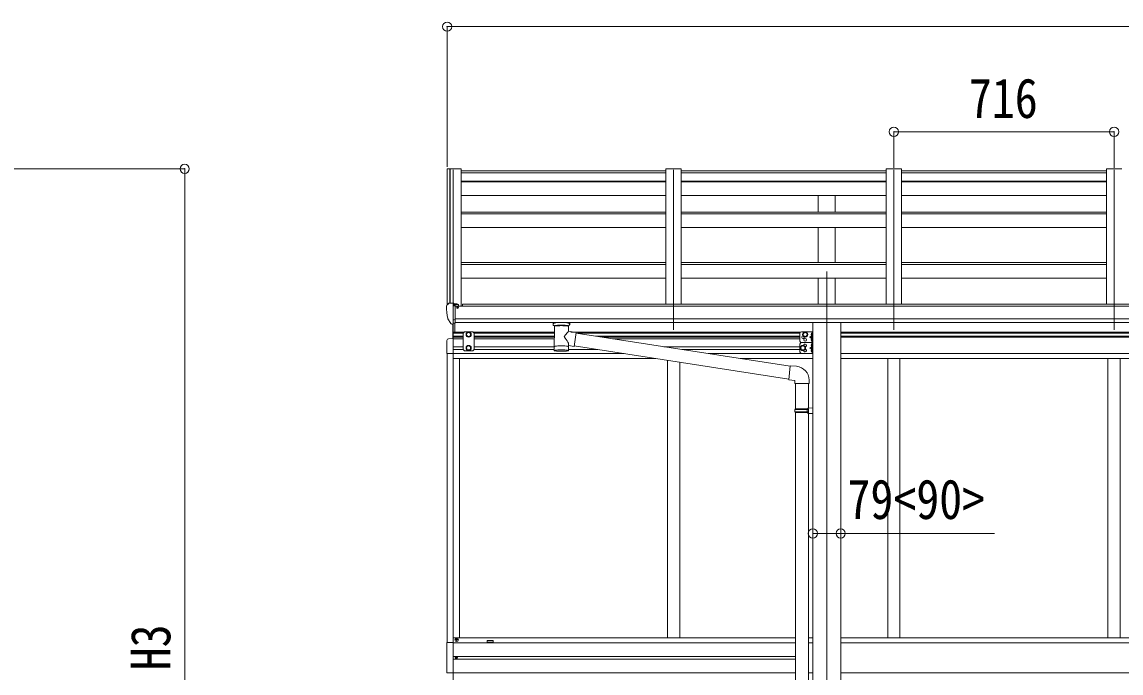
# Model space of a CAD drawing. Units: millimetres at full size, sheet at 1:30; details may follow other scales. Extents: x -8385 to 8479, y -5853 to 5787.
# Drawn here: x 33 to 3606, y 515 to 2629 of the extents above; entities that cross this region are included whole.
import ezdxf
from ezdxf.enums import TextEntityAlignment as Align

# ---------------------------------------------------------------- set-up
doc = ezdxf.new("R2010")
doc.units = ezdxf.units.MM
doc.header["$LTSCALE"] = 30
doc.header["$PDMODE"] = 32
doc.header["$PDSIZE"] = 30
for name, color, linetype, lineweight in [('0-1_本体', 4, 'Continuous', 9), ('0-2_部品', 7, 'Continuous', 9), ('0-8_PARTS2', 2, 'Continuous', 9), ('0-A_寸法', 6, 'Continuous', 9), ('1-1_GLASS', 4, 'Continuous', 9), ('1-2_GLASS_SEAL', 7, 'Continuous', 9)]:
    doc.layers.add(name, color=color, linetype=linetype, lineweight=lineweight)
doc.styles.add('ＭＳ ゴシック', font='')
doc.styles.get('ＭＳ ゴシック').set_extended_font_data('MS Gothic')

msp = doc.modelspace()

# ---------------------------------------------------------------- linework, layer by layer
at = {"layer": '0-1_本体'}
for p, q in [((1415.12, 2150.83), (1415.11, 1709.77)), ((1416.06, 2151.71), (1423.9, 2152.12)), ((1424.11, 2152.05), (1424.11, 1716.32)), ((1424.19, 2151.93), (1424.81, 2150.31)), ((1460.11, 2152.14), (1460.11, 1706.14)), ((2126.11, 2146.05), (1460.11, 2146.05)), ((2126.11, 2152.14), (2126.11, 1712.84)), ((2176.11, 2152.14), (2126.11, 2152.14)), ((2176.11, 2152.14), (2176.11, 1712.84)), ((2842.11, 2146.05), (2176.11, 2146.05)), ((2842.11, 2152.14), (2842.11, 1712.84)), ((2892.11, 2152.14), (2842.11, 2152.14)), ((2892.11, 2152.14), (2892.11, 1712.84)), ((3558.11, 2146.05), (2892.11, 2146.05)), ((3558.11, 2152.14), (3558.11, 1712.84)), ((3608.11, 2152.14), (3558.11, 2152.14)), ((1460.11, 2139.14), (2126.11, 2139.14)), ((1460.11, 2112.42), (2126.11, 2112.42)), ((1460.11, 2109.84), (2126.11, 2109.84)), ((2176.11, 2139.14), (2842.11, 2139.14)), ((2176.11, 2112.42), (2842.11, 2112.42)), ((2176.11, 2109.84), (2842.11, 2109.84)), ((2892.11, 2139.14), (3558.11, 2139.14)), ((2892.11, 2112.42), (3558.11, 2112.42)), ((2892.11, 2109.84), (3558.11, 2109.84)), ((1460.11, 2065.1), (2126.11, 2065.1)), ((2176.11, 2065.1), (2842.11, 2065.1)), ((2621.61, 2011.37), (2621.61, 2065.1)), ((2676.61, 2011.37), (2676.61, 2065.1)), ((2892.11, 2065.1), (3558.11, 2065.1)), ((1460.11, 2011.37), (2126.11, 2011.37)), ((1460.11, 2005.8), (2126.11, 2005.8)), ((2176.11, 2011.37), (2842.11, 2011.37)), ((2176.11, 2005.8), (2842.11, 2005.8)), ((2892.11, 2011.37), (3558.11, 2011.37)), ((2892.11, 2005.8), (3558.11, 2005.8)), ((1460.11, 1961.81), (2126.11, 1961.81)), ((2176.11, 1961.81), (2842.11, 1961.81)), ((2621.61, 1847.72), (2621.61, 1961.81)), ((2676.61, 1847.72), (2676.61, 1961.81)), ((2892.11, 1961.81), (3558.11, 1961.81)), ((1460.11, 1847.72), (2126.11, 1847.72)), ((1460.11, 1840.92), (2126.11, 1840.92)), ((2176.11, 1847.72), (2842.11, 1847.72)), ((2176.11, 1840.92), (2842.11, 1840.92)), ((2892.11, 1847.72), (3558.11, 1847.72)), ((2892.11, 1840.92), (3558.11, 1840.92)), ((1460.11, 1797.37), (2126.11, 1797.37)), ((2176.11, 1797.37), (2842.11, 1797.37)), ((2621.61, 1712.84), (2621.61, 1797.37)), ((2676.61, 1712.84), (2676.61, 1797.37)), ((2892.11, 1797.37), (3558.11, 1797.37)), ((7156.61, 1706.14), (1441.61, 1706.14)), ((1465.11, 1706.14), (1465.11, 1712.84)), ((7133.11, 1712.84), (1465.11, 1712.84)), ((1441.61, 1664.91), (7156.61, 1664.91)), ((7156.61, 1653.07), (1441.61, 1653.14)), ((2603.91, 1652.97), (2603.91, -1503.1)), ((2694.31, 1652.97), (2694.31, -1503.1))]:
    msp.add_line(p, q, dxfattribs=at)
msp.add_lwpolyline([(1424.81, 1716.32), (1424.81, 2152.14), (1460.11, 2152.14)], dxfattribs=at)
msp.add_circle((1449.09, 1701.4), 3, dxfattribs=at)
for centre, radius, start, end in [((1416.11, 2150.71), 1, 93, 173.32986), ((1423.91, 2151.82), 0.301, 21.06327, 92.86679)]:
    msp.add_arc(centre, radius, start, end, dxfattribs=at)
at = {"layer": '0-2_部品'}
for p, q in [((1420.02, 1715.75), (1415.96, 1709.94)), ((1435.11, 1647.82), (1435.11, 1716.32)), ((1436.61, 1715.4), (1435.11, 1715.4)), ((1436.61, 1715.4), (1436.61, 1709.23)), ((1413.11, 1706.95), (1413.11, 1706.32)), ((1441.61, 1706.58), (1435.11, 1706.98)), ((1446.29, 1713.9), (1436.61, 1714.62)), ((1436.61, 1711.63), (1450.61, 1711.58)), ((1446.09, 1701.4), (1446.61, 1701.4)), ((1446.61, 1701.4), (1446.91, 1701.4)), ((1447.11, 1711.59), (1447.11, 1713.49)), ((1451.61, 1710.47), (1451.61, 1706.14)), ((1427.49, 1649.63), (1417.75, 1665.01)), ((1433.61, 1647.91), (1429.91, 1648.14)), ((1433.61, 1647.91), (1435.11, 1647.82)), ((1435.11, 1650.02), (1435.61, 1650.02)), ((1435.61, 1650.02), (1436.11, 1651.02)), ((1441.61, 1651.02), (1436.11, 1651.02)), ((1759.41, 1646.81), (1759.41, 1652.93)), ((1813.41, 1646.81), (1813.41, 1652.93)), ((1763.51, 1642.31), (1763.49, 1562.02)), ((1809.31, 1624.74), (1809.31, 1642.32)), ((1834.53, 1620.83), (1809.31, 1624.74)), ((1834.53, 1620.83), (1827.51, 1575.57)), ((2529.65, 1510.93), (1834.22, 1618.82)), ((1809.33, 1562.02), (1809.31, 1578.65)), ((1809.31, 1578.4), (1827.51, 1575.57)), ((2525.98, 1469), (1827.78, 1577.31)), ((2550.64, 1510.87), (2529.8, 1512.69)), ((2591.71, 1455.12), (2591.71, 1466.04)), ((2545.71, 1455.12), (2591.71, 1455.12)), ((2547.71, 1455.12), (2547.71, 1372.47)), ((2589.71, 1455.12), (2589.71, 1375.03)), ((2545.71, 1370.47), (2546.71, 1372.47)), ((2545.71, 1370.47), (2589.71, 1370.47)), ((2545.71, 1370.47), (2545.71, 1362.47)), ((2545.71, 1362.47), (2589.71, 1362.47)), ((2545.71, 1362.47), (2546.71, 1360.47)), ((2546.71, 1372.47), (2589.71, 1372.47)), ((2546.71, 1360.47), (2589.71, 1360.47)), ((2547.71, 1360.47), (2547.71, 266.28)), ((2585.24, 1370.47), (2584.81, 1372.47)), ((2587.71, 1374.97), (2603.71, 1375.44)), ((2587.71, 1372.97), (2587.71, 1374.97)), ((2587.71, 1372.97), (2589.71, 1372.97)), ((2587.71, 1357.97), (2587.71, 1359.97)), ((2587.71, 1357.97), (2603.71, 1357.5)), ((2589.71, 1357.91), (2589.71, 268.84)), ((2603.71, 1375.44), (2603.71, 1357.5))]:
    msp.add_line(p, q, dxfattribs=at)
for points in [[(1435.11, 1716.32), (1423.11, 1716.32), (1420.78, 1716.18)], [(1441.61, 1651.02), (1441.61, 1709.23), (1436.61, 1709.23)], [(1446.29, 1713.9), (1446.46, 1713.88), (1446.61, 1713.85), (1446.76, 1713.81), (1446.88, 1713.76), (1446.98, 1713.7), (1447.05, 1713.63), (1447.1, 1713.56), (1447.11, 1713.49)], [(1446.91, 1702.59), (1446.91, 1701.4), (1451.61, 1701.4)], [(1451.61, 1703.02), (1451.61, 1701.4), (1452.09, 1701.4)], [(1435.11, 1661.71), (1438.28, 1662.12), (1441.61, 1662.54)], [(1759.45, 1646.76), (1759.43, 1647.11), (1759.67, 1648.07), (1760.19, 1648.95), (1761, 1649.79), (1762.11, 1650.59), (1763.51, 1651.31)], [(1759.45, 1646.87), (1759.43, 1646.51), (1759.67, 1645.56), (1760.19, 1644.67), (1761, 1643.83), (1762.11, 1643.04), (1763.51, 1642.31)], [(1809.31, 1651.3), (1809.54, 1651.21), (1810.9, 1650.47), (1812.01, 1649.62), (1812.77, 1648.76), (1813.23, 1647.86), (1813.4, 1646.97)], [(1809.31, 1642.32), (1809.54, 1642.42), (1810.9, 1643.15), (1812.01, 1644), (1812.77, 1644.87), (1813.23, 1645.76), (1813.4, 1646.65)], [(2529.8, 1512.69), (2525.79, 1466.87), (2545.71, 1465.12), (2545.71, 1455.12)], [(2585.24, 1370.47), (2585.24, 1362.47), (2584.81, 1360.47)], [(2587.71, 1359.97), (2589.71, 1359.97), (2589.71, 1372.97)]]:
    msp.add_lwpolyline(points, dxfattribs=at)
for centre, radius, start, end in [((1420.84, 1715.18), 1, 93.5, 145), ((1416.11, 1706.95), 3, 93, 180), ((1605.61, 1706.32), 192.49, 180.0008, 192.1233), ((1449.11, 1701.4), 2.5, 151.64236, 180), ((1449.11, 1701.4), 2.5, 0, 151.64236), ((1420.34, 1666.51), 3, 191.83348, 210), ((1430.09, 1651.13), 3, 210, 266.5), ((1776.48, 1601.6), 51.38, 92.46126, 104.61963), ((1796.37, 1601.6), 51.38, 75.38037, 87.53874), ((2546.71, 1466.04), 45, 0, 85)]:
    msp.add_arc(centre, radius, start, end, dxfattribs=at)
for centre, major_axis, ratio, start_param, end_param in [((1450.61, 1710.47), (-0.02, 1.1), 0.906239, 4.6917496, 6.2625459), ((1786.44, 1642.75), (-22.91, -0.42), 0.072511, 4.711586, 6.2823824), ((1786.39, 1642.74), (22.92, -0.42), 0.07247, 0.0008089, 1.5716053), ((1797.41, 1646.81), (16, 0), 0.361356, 0, 0.0194874), ((1797.41, 1646.81), (16, 0), 0.361356, 6.2636979, 6.2831853), ((1786.41, 1641.12), (-22.91, -0.42), 0.072511, 4.711586, 6.2823824), ((1786.39, 1641.12), (22.92, -0.42), 0.07247, 0.0008089, 1.5716053), ((1788.97, 1602.54), (20.32, 22.25), 0.045535, 4.9756507, 6.2441899), ((1786.41, 1574.46), (22.91, 0), 0.122865, 6.2831853, 9.424778), ((1786.41, 1605.19), (-22.81, 26.62), 0.234429, 3.1563334, 4.5976381), ((1786.41, 1562.02), (22.92, 0), 0.101955, 6.2829723, 9.4248207), ((1786.41, 1562.02), (22.92, 0), 0.101955, 3.1415499, 6.2833984)]:
    msp.add_ellipse(centre, major_axis=major_axis, ratio=ratio, start_param=start_param, end_param=end_param, dxfattribs=at)
at = {"layer": '0-8_PARTS2'}
for p, q in [((1435.11, 2148.99), (1435.11, 1629.71)), ((2151.11, 2148.99), (2151.11, 1629.71)), ((2867.11, 2148.99), (2867.11, 1629.71)), ((3583.11, 2148.99), (3583.11, 1629.71)), ((2649.11, 1818.51), (2649.11, -1556.72))]:
    msp.add_line(p, q, dxfattribs=at)
at = {"layer": '0-A_寸法'}
for p, q in [((1415.11, 2613.83), (1415.11, 2158.25)), ((1415.11, 2613.83), (7183.11, 2613.83)), ((2867.11, 2272.39), (2867.11, 2154.78)), ((2867.11, 2272.39), (3583.11, 2272.39)), ((3583.11, 2272.39), (3583.11, 2154.78)), ((562, 2152.14), (-744.43, 2152.14)), ((562, -953.07), (562, 2152.14)), ((2603.91, 968.18), (2694.31, 968.18)), ((2694.31, 968.18), (3194.31, 968.18))]:
    msp.add_line(p, q, dxfattribs=at)
for p in [(1415.11, 2613.83), (2867.11, 2272.39), (3583.11, 2272.39), (562, 2152.14), (2603.91, 968.18), (2694.31, 968.18)]:
    msp.add_point(p, dxfattribs=at)
at = {"layer": '1-1_GLASS'}
for p, q in [((1434.91, 1621.53), (1470.41, 1621.53)), ((1434.91, 1618.03), (1467.41, 1618.03)), ((1434.91, 1609.03), (1467.41, 1609.03)), ((1499.41, 1621.53), (1763.51, 1621.53)), ((1502.41, 1618.03), (1763.51, 1618.03)), ((1502.41, 1609.03), (1763.5, 1609.03)), ((1816.74, 1621.53), (2563.71, 1621.53)), ((1839.3, 1618.03), (2561.74, 1618.03)), ((1897.32, 1609.03), (2561.71, 1609.03)), ((2694.31, 1621.53), (5903.91, 1621.53)), ((2694.31, 1618.03), (5903.91, 1618.03)), ((2694.31, 1609.03), (5903.91, 1609.03)), ((1434.91, 1605.53), (1467.41, 1605.53)), ((1434.91, 1601.23), (1434.91, 564.03)), ((1467.41, 1600.53), (1434.91, 1600.53)), ((1434.91, 1574.53), (1467.41, 1574.53)), ((1502.41, 1605.53), (1763.5, 1605.53)), ((1763.5, 1600.53), (1502.41, 1600.53)), ((1502.41, 1574.53), (1763.5, 1574.53)), ((1919.88, 1605.53), (2561.71, 1605.53)), ((2500.99, 1600.53), (1952.11, 1600.53)), ((2119.7, 1574.53), (2561.71, 1574.53)), ((2561.71, 1600.53), (2500.99, 1600.53)), ((2694.31, 1605.53), (5903.91, 1605.53)), ((1414.91, 1551.83), (1414.91, 613.23)), ((1434.91, 1565.53), (1467.41, 1565.53)), ((1990.77, 1552.03), (1434.91, 1552.03)), ((1502.41, 1565.53), (1763.5, 1565.53)), ((1809.33, 1565.53), (1903.75, 1565.53)), ((2177.71, 1565.53), (2561.71, 1565.53)), ((2264.73, 1552.03), (2603.71, 1552.03)), ((2694.31, 1552.03), (5903.91, 1552.03)), ((2093.9, 1536.03), (1434.91, 1536.03)), ((1454.91, 1536.03), (1454.91, 629.03)), ((2131.11, 1530.26), (2131.11, 629.03)), ((2171.11, 1524.05), (2171.11, 629.03)), ((2603.71, 1536.03), (2367.87, 1536.03)), ((2694.31, 1536.03), (5903.91, 1536.03)), ((2847.11, 1536.03), (2847.11, 629.03)), ((2887.11, 1536.03), (2887.11, 629.03)), ((3563.11, 1536.03), (3563.11, 629.03)), ((3603.11, 1536.03), (3603.11, 629.03)), ((1434.91, 629.03), (2547.71, 629.03)), ((1434.91, 613.03), (2547.71, 613.03)), ((2589.91, 629.03), (2603.91, 629.03)), ((2589.91, 613.03), (2603.91, 613.03)), ((2694.31, 629.03), (5903.91, 629.03)), ((2694.31, 613.03), (5903.91, 613.03)), ((1434.91, 568.53), (2547.71, 568.53)), ((1434.91, 564.03), (1434.91, -472.97)), ((2547.71, 559.53), (1434.91, 559.53)), ((1434.91, 515.03), (2547.71, 515.03)), ((2589.91, 515.03), (2603.91, 515.03)), ((2694.31, 515.03), (5903.91, 515.03))]:
    msp.add_line(p, q, dxfattribs=at)
msp.add_lwpolyline([(1564.91, 615.53), (1544.91, 615.53), (1544.91, 620.53), (1564.91, 620.53)], close=True, dxfattribs=at)
at = {"layer": '1-2_GLASS_SEAL'}
for p, q in [((1433.41, 1601.32), (1433.41, 1647.92)), ((1434.91, 1601.32), (1434.91, 1647.83)), ((1440.41, 1621.83), (1440.41, 1651.03)), ((1471.41, 1622.83), (1467.41, 1618.83)), ((1467.41, 1618.83), (1467.41, 1565.33)), ((1498.41, 1622.83), (1471.41, 1622.83)), ((1498.41, 1622.83), (1502.41, 1618.83)), ((1502.41, 1565.33), (1502.41, 1618.83)), ((2561.71, 1617.83), (2561.71, 1592.83)), ((2566.71, 1622.83), (2603.71, 1622.83)), ((2600.71, 1618.33), (2599.91, 1618.18)), ((2600.71, 1610.33), (2599.91, 1610.47)), ((2600.71, 1610.33), (2601.21, 1610.41)), ((2601.21, 1622.83), (2601.21, 1587.83)), ((2603.71, 1622.83), (2603.71, 1587.83)), ((1414.41, 1595.03), (1414.41, 1552.13)), ((1434.91, 1601.33), (1419.63, 1600.52)), ((1484.91, 1577.83), (1478.41, 1574.08)), ((1478.41, 1574.08), (1478.41, 1566.57)), ((1491.41, 1574.08), (1484.91, 1577.83)), ((1491.41, 1566.57), (1491.41, 1574.08)), ((2561.71, 1582.83), (2561.71, 1557.83)), ((2566.71, 1587.83), (2603.71, 1587.83)), ((2566.71, 1587.83), (2603.71, 1587.83)), ((2601.21, 1605.33), (2594.21, 1605.33)), ((2600.71, 1600.33), (2599.91, 1600.18)), ((2600.71, 1592.33), (2599.91, 1592.47)), ((2600.71, 1583.33), (2599.91, 1583.18)), ((2600.71, 1575.33), (2599.91, 1575.47)), ((2600.71, 1592.33), (2601.21, 1592.41)), ((2600.71, 1575.33), (2601.21, 1575.41)), ((2601.21, 1587.83), (2601.21, 1552.83)), ((2603.71, 1587.83), (2603.71, 1552.83)), ((1434.91, 1552.13), (1414.41, 1552.13)), ((1471.41, 1561.33), (1467.41, 1565.33)), ((1498.41, 1561.33), (1471.41, 1561.33)), ((1478.41, 1566.57), (1484.91, 1562.82)), ((1484.91, 1562.82), (1491.41, 1566.57)), ((1498.41, 1561.33), (1502.41, 1565.33)), ((2566.71, 1552.83), (2603.71, 1552.83)), ((2601.21, 1570.33), (2594.21, 1570.33)), ((2600.71, 1565.33), (2599.91, 1565.18)), ((2600.71, 1557.33), (2599.91, 1557.47)), ((2600.71, 1557.33), (2601.21, 1557.41)), ((1444.41, 622.33), (1443.41, 622.33)), ((1447.41, 623.33), (1448.41, 623.33)), ((1443.68, 565.24), (1442.86, 565.24)), ((1446.14, 564.42), (1446.96, 564.42))]:
    msp.add_line(p, q, dxfattribs=at)
for points in [[(1478.41, 1617.58), (1484.91, 1621.33), (1491.41, 1617.58)], [(1491.41, 1617.58), (1491.41, 1610.07), (1484.91, 1606.32), (1478.41, 1610.07), (1478.41, 1617.58)], [(2601.21, 1610.33), (2594.21, 1605.33), (2601.21, 1600.33)], [(2601.6, 1614.33), (2600.97, 1615.51), (2598.73, 1616.63)], [(2601.6, 1614.33), (2600.97, 1613.14), (2598.73, 1612.03)], [(2600.71, 1610.33), (2600.71, 1618.33), (2601.21, 1618.24), (2601.21, 1610.41)], [(2601.21, 1575.33), (2594.21, 1570.33), (2601.21, 1565.33)], [(2601.6, 1596.33), (2600.97, 1597.51), (2598.73, 1598.63)], [(2601.6, 1596.33), (2600.97, 1595.14), (2598.73, 1594.03)], [(2601.6, 1579.33), (2600.97, 1580.51), (2598.73, 1581.63)], [(2601.6, 1579.33), (2600.97, 1578.14), (2598.73, 1577.03)], [(2600.71, 1592.33), (2600.71, 1600.33), (2601.21, 1600.24), (2601.21, 1592.41)], [(2600.71, 1575.33), (2600.71, 1583.33), (2601.21, 1583.24), (2601.21, 1575.41)], [(2601.6, 1561.33), (2600.97, 1562.51), (2598.73, 1563.63)], [(2601.6, 1561.33), (2600.97, 1560.14), (2598.73, 1559.03)], [(2600.71, 1557.33), (2600.71, 1565.33), (2601.21, 1565.24), (2601.21, 1557.41)], [(1434.91, 613.83), (1414.21, 613.83), (1414.21, 515.83), (1434.91, 515.83)], [(1443.41, 622.33), (1443.41, 623.33), (1444.41, 623.33)], [(1445.41, 624.33), (1445.41, 625.33), (1446.41, 625.33), (1446.41, 624.33)], [(1446.41, 621.33), (1446.41, 620.33), (1445.41, 620.33), (1445.41, 621.33)], [(1448.41, 623.33), (1448.41, 622.33), (1447.41, 622.33)], [(1442.86, 565.24), (1442.86, 564.42), (1443.68, 564.42)], [(1445.32, 566.06), (1445.32, 566.88), (1444.5, 566.88), (1444.5, 566.06)], [(1444.5, 563.6), (1444.5, 562.78), (1445.32, 562.78), (1445.32, 563.6)], [(1446.96, 564.42), (1446.96, 565.24), (1446.14, 565.24)]]:
    msp.add_lwpolyline(points, dxfattribs=at)
for points in [[(2578.71, 1606.32), (2585.21, 1610.07), (2585.21, 1617.58), (2578.71, 1621.33), (2572.21, 1617.58), (2572.21, 1610.07)], [(2571.71, 1562.82), (2578.21, 1566.57), (2578.21, 1574.08), (2571.71, 1577.83), (2565.21, 1574.08), (2565.21, 1566.57)]]:
    msp.add_lwpolyline(points, close=True, dxfattribs=at)
for centre, radius in [((1484.91, 1613.83), 8.5), ((1484.91, 1613.83), 7.5), ((1484.91, 1613.83), 6.5), ((2578.71, 1613.83), 8.5), ((2578.71, 1613.83), 7.5), ((2578.71, 1613.83), 6.5), ((1484.91, 1570.33), 8.5), ((1484.91, 1570.33), 7.5), ((1484.91, 1570.33), 6.5), ((2571.71, 1570.33), 8.5), ((2571.71, 1570.33), 7.5), ((2571.71, 1570.33), 6.5), ((2578.71, 1596.83), 4.25), ((1445.91, 622.83), 5.9), ((1444.91, 564.83), 3.75)]:
    msp.add_circle(centre, radius, dxfattribs=at)
for centre, radius, start, end in [((2566.71, 1617.83), 5, 90, 180), ((2571.71, 1605.33), 4.25, 94.76077, 6.29431), ((2604.81, 1614.33), 6.5, 147.94412, 212.05588), ((2600.07, 1617.3), 0.9, 100, 147.94412), ((2600.07, 1611.35), 0.9, 212.05588, 260), ((1419.91, 1595.03), 5.5, 93, 180), ((2566.71, 1592.83), 5, 180, 270), ((2566.71, 1582.83), 5, 90, 180), ((2578.71, 1578.83), 4.25, 274.76077, 186.29431), ((2604.81, 1596.33), 6.5, 147.94412, 212.05588), ((2604.81, 1579.33), 6.5, 147.94412, 212.05588), ((2600.07, 1599.3), 0.9, 100, 147.94412), ((2600.07, 1593.35), 0.9, 212.05588, 260), ((2600.07, 1582.3), 0.9, 100, 147.94412), ((2600.07, 1576.35), 0.9, 212.05588, 260), ((2566.71, 1557.83), 5, 180, 270), ((2578.71, 1561.83), 4.25, 173.70569, 85.23923), ((2604.81, 1561.33), 6.5, 147.94412, 212.05588), ((2600.07, 1564.3), 0.9, 100, 147.94412), ((2600.07, 1558.35), 0.9, 212.05588, 260), ((1444.41, 624.33), 1, 270, 0), ((1444.41, 621.33), 1, 0, 90), ((1447.41, 624.33), 1, 180, 270), ((1447.41, 621.33), 1, 90, 180), ((1443.68, 566.06), 0.82, 270, 0), ((1443.68, 563.6), 0.82, 0, 90), ((1446.14, 566.06), 0.82, 180, 270), ((1446.14, 563.6), 0.82, 90, 180)]:
    msp.add_arc(centre, radius, start, end, dxfattribs=at)

# ---------------------------------------------------------------- texts
at = {"layer": '0-A_寸法', "color": 7, "style": 'ＭＳ ゴシック', "width": 0.85}
for s, p in [('716', (3111.11, 2278.39)), ('79<90>', (2716.31, 976.18))]:
    msp.add_text(s, height=129, dxfattribs=at).set_placement(p, align=Align.BOTTOM_LEFT)
msp.add_text('H3', height=129, rotation=90, dxfattribs=at).set_placement((554, 523.53), align=Align.BOTTOM_LEFT)

doc.saveas('drawing.dxf')
